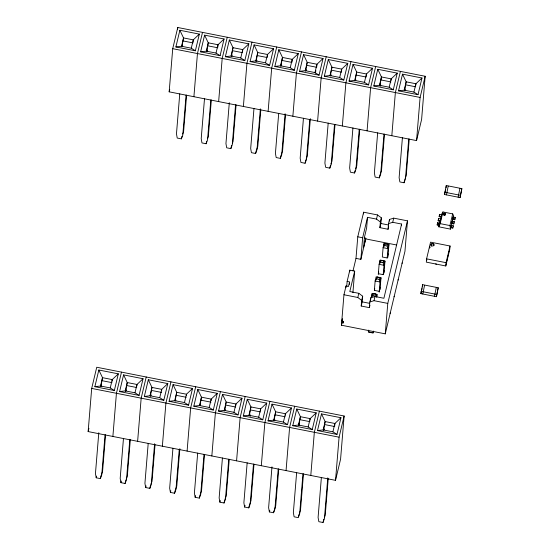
<?xml version="1.0" encoding="UTF-8"?>
<svg xmlns="http://www.w3.org/2000/svg" width="550" height="550" viewBox="0 0 550 550"><rect width="100%" height="100%" fill="white"/><g stroke="black" fill="none" stroke-linecap="round" stroke-linejoin="round"><path stroke-width="0.82" d="M88.144 431.578L91.692 388.417L96.745 367.242L344.128 416.006L340.581 459.168L335.528 480.342L88.144 431.578L88.921 428.319M100.863 386.561L102.506 377.678L98.835 370.013L118.319 373.849L114.338 390.527L94.861 386.684L98.835 370.013M98.801 432.726L95.446 473.578L96.202 477.792L100.348 478.61L101.764 474.822L105.05 434.823M105.566 434.892L102.561 471.487L101.427 474.519M112.118 381.123L112.241 379.596L118.319 373.849M112.881 436.453L116.428 393.298L121.481 372.116M125.599 391.435L127.243 382.553L123.578 374.887L143.055 378.73L139.074 395.402L119.598 391.566L123.578 374.887M123.468 438.453L120.182 478.452L120.938 482.666L125.091 483.484L126.5 479.696L129.793 439.697M130.309 439.766L127.297 476.362L126.17 479.394M136.854 385.997L136.984 384.478L143.055 378.73M137.624 441.334L141.171 398.172L146.224 376.998M169.166 91.836L172.721 48.682L177.767 27.5L425.157 76.264L421.609 119.426L416.556 140.601L169.166 91.836L169.751 89.396M177.629 29.191L177.767 27.5M150.336 396.316L151.979 387.434L148.314 379.761L167.791 383.604L163.817 400.283L144.334 396.44L148.314 379.761M148.211 443.328L144.925 483.326L145.681 487.547L149.827 488.366L151.243 484.578L154.598 443.726M181.885 46.819L183.528 37.936L179.864 30.271L199.341 34.107L195.367 50.786L175.883 46.943L179.864 30.271M179.761 93.837L176.468 133.836L177.224 138.05L181.376 138.868L182.792 135.08L186.079 95.081M155.045 444.647L152.041 481.243L150.906 484.268M161.597 390.878L161.721 389.352L167.791 383.604M186.594 95.15L183.583 131.746L182.738 134.014M193.077 42.144L193.27 39.854L199.341 34.107M162.36 446.208L165.907 403.047L170.961 381.872M193.909 96.711L197.457 53.556L202.51 32.374M175.079 401.191L176.722 392.308L173.051 384.643L192.534 388.479L188.554 405.158L169.077 401.314L173.051 384.643M172.947 448.209L169.661 488.207L170.417 492.422L174.563 493.24L175.979 489.452L179.266 449.453M206.621 51.7L208.264 42.818L204.6 35.145L224.077 38.988L220.103 55.66L200.626 51.824L204.6 35.145M204.497 98.711L201.211 138.71L201.967 142.924L206.113 143.743L207.529 139.954L210.815 99.956M179.857 448.669L176.777 486.118L175.642 489.149M186.333 395.752L186.457 394.226L192.534 388.479M211.331 100.024L208.326 136.62L207.756 138.139M217.821 47.018L218.006 44.736L224.077 38.988M187.096 451.082L190.651 407.928L195.697 386.746M218.646 101.592L222.193 58.431L227.246 37.256M200.014 405.233L201.458 397.183L197.794 389.517L217.271 393.36L213.29 410.032L193.813 406.196L197.794 389.517M197.684 453.083L194.397 493.082L195.154 497.296L199.306 498.114L200.722 494.326L204.009 454.328M231.364 56.574L233.008 47.692L229.336 40.026L248.82 43.862L244.839 60.541L225.363 56.698L229.336 40.026M229.302 102.74L225.947 143.591L226.703 147.806L230.849 148.624L232.265 144.836L235.558 104.837M204.524 454.396L201.513 490.992L200.386 494.024M211.069 400.627L211.2 399.107L217.271 393.36M236.074 104.906L233.062 141.501L232.499 143.014M242.557 51.893L242.742 49.61L248.82 43.862M211.839 455.964L215.387 412.803L220.44 391.627M243.382 106.466L246.936 63.312L251.982 42.13M224.551 410.946L226.194 402.064L222.53 394.391L242.007 398.234L238.033 414.913L218.549 411.07L222.53 394.391M222.427 457.957L219.141 497.956L219.897 502.178L224.042 502.996L225.459 499.207L228.745 459.209M256.101 61.449L257.744 52.566L254.079 44.901L273.556 48.737L269.582 65.416L250.099 61.579L254.079 44.901M253.976 108.467L250.683 148.466L251.439 152.68L255.592 153.498L257.008 149.71L260.363 108.859M229.261 459.277L226.256 495.873L225.122 498.898M235.812 405.508L235.936 403.982L242.007 398.234M260.81 109.78L257.799 146.376L256.671 149.407M267.293 56.774L267.486 54.484L273.556 48.737M236.576 460.838L240.123 417.677L245.176 396.502M268.125 111.341L271.673 68.186L276.726 47.004M249.294 415.821L250.938 406.938L247.266 399.272L266.75 403.109L262.769 419.788L243.292 415.944L247.266 399.272M247.163 462.839L243.877 502.837L244.633 507.052L248.779 507.87L250.195 504.082L253.488 464.083M280.837 66.33L282.48 57.448L278.816 49.775L298.293 53.618L294.319 70.29L274.842 66.454L278.816 49.775M278.712 113.341L275.426 153.34L276.183 157.554L280.328 158.373L281.744 154.584L285.099 113.74M253.997 464.152L250.992 500.748L249.858 503.779M260.549 410.382L260.673 408.856L266.75 403.109M285.546 114.661L282.542 151.25L281.407 154.282M292.036 61.648L292.222 59.366L298.293 53.618M261.312 465.712L264.866 422.558L269.913 401.376M292.861 116.222L296.409 73.061L301.462 51.886M274.031 420.702L275.674 411.812L272.009 404.147L291.486 407.99L287.506 424.662L268.029 420.826L272.009 404.147M271.975 466.861L268.613 507.712L269.369 511.926L273.522 512.744L274.938 508.956L278.224 468.957M305.58 71.204L307.223 62.322L303.552 54.656L323.036 58.492L319.055 75.171L299.578 71.328L303.552 54.656M303.449 118.223L300.163 158.221L300.919 162.436L305.071 163.254L306.481 159.466L309.774 119.467M278.74 469.026L275.729 505.622L273.522 512.744M285.285 415.257L285.416 413.737L291.486 407.99M310.358 118.683L307.278 156.131L306.144 159.156M316.772 66.523L316.958 64.24L323.036 58.492M286.055 470.594L289.603 427.433L294.656 406.257M317.604 121.096L321.152 77.942L326.198 56.76M298.767 425.576L300.41 416.694L296.746 409.028L316.222 412.864L312.249 429.543L292.765 425.7L296.746 409.028M296.643 472.594L293.356 512.586L294.113 516.808L298.258 517.626L299.674 513.837L302.961 473.839M330.316 76.079L331.959 67.196L328.295 59.531L347.772 63.367L343.798 80.046L324.314 76.209L328.295 59.531M328.192 123.097L324.899 163.096L325.655 167.31L329.808 168.128L331.224 164.34L334.51 124.341M303.476 473.908L300.472 510.503L299.337 513.528M310.028 420.138L310.152 418.612L316.222 412.864M335.026 124.41L332.014 161.006L330.887 164.037M341.509 71.404L341.701 69.121L347.772 63.367M310.791 475.468L314.339 432.314L319.392 411.132M342.341 125.971L345.888 82.816L350.941 61.634M323.51 430.451L325.153 421.568L321.482 413.902L340.966 417.739L336.985 434.418L317.508 430.574L321.482 413.902M321.379 477.469L318.093 517.467L318.849 521.682L322.994 522.5L324.411 518.712L327.772 477.861M355.053 80.96L356.696 72.078L353.031 64.405L372.508 68.248L368.534 84.92L349.058 81.084L353.031 64.405M352.928 127.971L349.642 167.97L350.398 172.184L354.544 173.002L355.96 169.214L359.246 129.222M328.219 478.782L325.208 515.377L324.356 517.653M353.011 270.889L355.994 258.383L357.768 236.803L363.639 212.204L377.506 214.94L381.363 217.834L380.366 222.001L379.899 227.659L388.059 229.268L388.52 223.609L389.517 219.443L393.717 218.137L407.467 220.846L404.958 251.309L385.275 333.857L341.447 325.215L342.451 319.344M341.653 322.678L343.118 322.967L343.241 321.441L341.777 321.152L343.949 294.752L346.039 286L348.473 286.481L349.566 281.889L347.132 281.414L349.814 270.153L354.688 271.116L352.914 292.696M345.902 287.643L346.039 286M346.727 286.357L347.132 281.414M359.762 129.291L356.757 165.88L355.623 168.912M349.676 271.817L349.814 270.153M366.252 76.278L366.438 73.996L372.508 68.248M349.36 284.364L349.498 282.714M335.528 480.342L339.082 437.188L344.128 416.006M367.077 130.852L370.624 87.691L375.678 66.516M363.495 213.909L363.639 212.204M355.994 258.383L360.869 259.346L362.643 237.765L367.51 217.333L376.509 219.106L380.366 222.001M360.869 259.346L365.736 238.913L365.798 238.198L364.176 237.882M367.51 217.333L366.63 228.044L364.444 237.215L363.612 247.376L365.798 238.198M369.964 305.147L369.366 307.643L361.206 306.034L361.673 300.382L362.67 296.209L358.813 293.315L349.814 291.541L354.688 271.116M361.206 306.034L362.203 301.868L362.67 296.209M379.796 85.834L381.439 76.952L377.768 69.286L397.251 73.123L393.271 89.801L373.794 85.958L377.768 69.286M377.664 132.853L374.378 172.851L375.134 177.066L379.287 177.884L380.696 174.096L383.989 134.097M369.366 307.643L369.834 301.991L370.824 297.818L375.024 296.512L383.9 298.265L401.603 224.056L392.721 222.303L388.52 223.609M370.624 300.245L370.824 297.818M384.505 134.166L381.494 170.761L380.359 173.786M368.486 330.241L368.349 331.884L372.116 332.874L373.223 332.846L373.615 331.176M371.944 296.072L372.158 293.528L375.698 293.975L377.025 294.491L376.819 297.034M391.05 80.396L391.174 78.87L397.251 73.123M380.236 287.169L379.239 291.335L374.371 290.379L375.141 281.022L376.131 276.849L381.006 277.812L380.022 289.692M379.899 227.659L380.896 223.492L381.363 217.834M373.354 331.196L373.223 332.846L368.349 331.884L368.748 330.213M378.276 274.526L379.115 264.344L380.112 260.178L384.979 261.133L384.003 273.013M379.967 261.876L380.112 260.178L384.979 261.133L383.982 265.306L383.219 274.643L378.345 273.701L378.744 272.03M391.82 135.726L395.368 92.572L400.414 71.39M379.17 292.167L380.009 281.978L381.006 277.812L377.754 277.173M383.948 245.197L384.086 243.499L388.953 244.461L387.908 257.187M389.386 221.059L389.517 219.443M387.193 257.964L387.963 248.627L388.953 244.461L384.086 243.499L383.096 247.672L382.326 257.001L387.193 257.984L388.19 253.818M385.275 333.857L387.777 303.394L407.467 220.846M404.532 90.709L406.175 81.826L402.511 74.161L421.987 78.004L418.014 94.676L398.53 90.839L402.511 74.161M402.408 137.727L399.114 177.726L399.871 181.94L404.023 182.758L405.439 178.97L408.726 138.971M390.143 313.431L390.184 312.923M394.123 296.752L394.164 296.244M401.466 225.713L401.603 224.056M409.241 139.04L406.23 175.636L405.103 178.667M398.097 280.074L398.138 279.572M415.793 85.271L415.917 83.751L421.987 78.004M402.078 263.402L402.119 262.893M416.556 140.601L420.104 97.446L425.157 76.264M420.853 293.624L422.627 284.666L438.212 287.739L436.432 296.697L420.853 293.624L422.043 288.619M422.441 286.956L422.627 284.666M422.799 294.009L424.559 285.306M426.594 258.837L426.319 262.137L445.803 265.98L449.776 249.301L450.051 246.001L430.567 242.165L426.594 258.837L446.071 262.68L445.803 265.98M426.917 259.634L426.738 260.219M439.553 225.479L437.216 225.019L437.271 224.359L437.663 222.688L440 223.149M437.216 225.019L437.663 222.688M440.543 221.313L438.206 220.853L438.261 220.192L438.659 218.522L440.997 218.982M438.659 218.522L438.206 220.853M441.54 217.14L439.203 216.679L439.257 216.019L439.656 214.356L441.994 214.816M435.572 263.966L436.549 264.151M439.656 214.356L439.203 216.679M434.486 296.312L436.246 287.609M444.496 194.494L446.27 185.536L461.856 188.609L460.075 197.567L444.496 194.494L445.686 189.489M436.432 296.697L438.212 287.739M446.084 187.825L446.27 185.536M446.442 194.879L448.202 186.175M446.194 264.309L446.394 263.478M447.191 260.143L447.391 259.311M448.188 255.97L448.388 255.138M449.178 251.804L449.377 250.972M450.457 227.631L452.794 228.092L452.849 227.432L450.512 226.971M453.193 226.421L453.248 225.761L450.911 225.301M451.454 223.458L453.791 223.919L453.839 223.259L451.502 222.798M454.183 222.255L454.238 221.595L451.901 221.134M452.444 219.292L454.781 219.752L454.836 219.093L452.499 218.632M455.18 218.082L455.235 217.422L452.897 216.961M458.129 197.182L459.889 188.478M460.075 197.567L461.856 188.609M94.861 386.684L100.512 386.018L102.506 377.678L112.241 379.596L110.254 387.936L114.338 390.527M175.883 46.943L181.541 46.276L183.528 37.936L193.27 39.854L191.276 48.194L195.367 50.786M96.202 477.792L96.601 476.121M100.348 478.61L101.145 475.276M181.376 138.868L181.974 136.366M119.598 391.566L125.256 390.892L127.243 382.553L136.984 384.478L134.991 392.81L139.074 395.402M200.626 51.824L206.278 51.15L208.264 42.818L218.006 44.736L216.019 53.075L220.103 55.66M120.938 482.666L121.337 481.002M125.091 483.484L125.881 480.15M206.113 143.743L206.711 141.24M144.334 396.44L149.992 395.773L151.979 387.434L161.721 389.352L159.734 397.691L163.817 400.283M225.363 56.698L231.014 56.031L233.008 47.692L242.742 49.61L240.756 57.949L244.839 60.541M145.681 487.547L146.073 485.877M149.827 488.366L150.624 485.024M230.849 148.624L231.646 145.289M169.077 401.314L174.728 400.647L176.722 392.308L186.457 394.226L184.47 402.566L188.554 405.158M250.099 61.579L255.757 60.906L257.744 52.566L267.486 54.484L265.492 62.824L269.582 65.416M170.417 492.422L170.816 490.751M174.563 493.24L175.361 489.906M255.592 153.498L256.389 150.164M193.813 406.196L199.471 405.522L201.458 397.183L211.2 399.107L209.206 407.447L213.29 410.032M274.842 66.454L280.493 65.78L282.48 57.448L292.222 59.366L290.235 67.705L294.319 70.29M195.154 497.296L195.553 495.632M199.306 498.114L200.097 494.78M280.328 158.373L281.126 155.038M218.549 411.07L224.208 410.403L226.194 402.064L235.936 403.982L233.949 412.321L238.033 414.913M299.578 71.328L305.229 70.661L307.223 62.322L316.958 64.24L314.971 72.579L319.055 75.171M315.315 73.123L315.913 70.62M219.897 502.178L220.289 500.507M224.042 502.996L224.84 499.654M305.071 163.254L305.862 159.919M243.292 415.944L248.944 415.277L250.938 406.938L260.673 408.856L258.686 417.196L262.769 419.788M324.314 76.209L329.972 75.536L331.959 67.196L341.701 69.121L339.707 77.454L343.798 80.046M244.633 507.052L245.032 505.381M248.779 507.87L249.576 504.536M329.808 168.128L330.406 165.626M268.029 420.826L273.687 420.152L275.674 411.812L285.416 413.737L283.422 422.077L287.506 424.662M349.058 81.084L354.709 80.41L356.696 72.078L366.438 73.996L364.451 82.335L368.534 84.92M269.369 511.926L269.768 510.263M354.544 173.002L355.142 170.507M292.765 425.7L298.423 425.033L300.41 416.694L310.152 418.612L308.165 426.951L312.249 429.543M373.794 85.958L379.445 85.291L381.439 76.952L391.174 78.87L389.187 87.209L393.271 89.801M341.777 321.152L342.375 318.656M341.447 325.215L341.832 323.606M343.118 322.967L343.509 321.296M298.457 516.787L299.056 514.291M379.287 177.884L380.078 174.549M317.508 430.574L323.159 429.908L325.153 421.568L334.888 423.486L340.966 417.739M398.53 90.839L404.188 90.166L406.175 81.826L415.917 83.751L413.923 92.084L418.014 94.676M361.673 300.382L357.816 297.488L358.813 293.315M376.509 219.106L377.506 214.94M336.985 434.418L332.901 431.826L334.888 423.486L334.641 426.539L324.899 424.614M388.059 229.268L388.651 226.765M376.427 296.986L377.025 294.491L372.158 293.528L371.161 297.694L372.763 295.584L373.264 293.501M379.672 277.303L379.177 279.386L380.009 281.978L375.141 281.022L376.743 278.905L377.238 276.822M383.652 260.624L383.158 262.707L383.982 265.306L379.115 264.344L380.717 262.233L381.219 260.143M387.626 243.952L387.131 246.036L387.963 248.627L383.096 247.672L384.697 245.554L385.192 243.471M374.371 290.379L374.77 288.709M369.834 301.991L374.027 300.685L375.024 296.512M375.698 293.975L375.203 296.065L372.763 295.584M392.721 222.303L393.717 218.137M322.994 522.5L323.792 519.166M404.023 182.758L404.821 179.424M383.212 274.663L384.209 270.49M429.722 247.713L429.921 246.874M429.701 247.968L429.901 247.129M438.783 226.813L441.966 213.476L442.949 211.963L452.691 213.881L453.654 215.779L450.471 229.123L438.783 226.813L440.165 223.637L442.949 211.963M450.471 229.123L449.907 225.555L452.691 213.881M452.794 228.092L453.248 225.761M453.791 223.919L454.238 221.595M454.781 219.752L455.235 217.422M446.071 262.68L450.051 246.001M441.567 215.139L441.76 214.768L441.169 216.81M440.571 219.312L440.763 218.934L440.179 220.976M439.581 223.479L439.766 223.107L439.182 225.149M183.281 40.982L193.016 42.907M208.017 45.863L217.759 47.781M232.753 50.737L242.495 52.656M257.496 55.612L267.231 57.537M282.232 60.493L291.974 62.411M306.969 65.367L316.711 67.286M331.712 70.242L341.447 72.167M356.448 75.123L366.19 77.041M381.184 79.998L390.926 81.916M405.928 84.872L415.663 86.797M181.541 46.276L191.276 48.194M206.278 51.15L216.019 53.075M231.014 56.031L240.756 57.949M255.757 60.906L265.492 62.824M280.493 65.78L290.235 67.705M305.229 70.661L314.971 72.579M329.972 75.536L339.707 77.454M354.709 80.41L364.451 82.335M379.445 85.291L389.187 87.209M404.188 90.166L413.923 92.084M172.721 48.682L420.104 97.446M444.682 192.211L460.268 195.278M439.257 216.019L441.595 216.48M438.261 220.192L440.598 220.653M440.165 223.637L449.907 225.555M437.607 223.348L439.945 223.809M437.271 224.359L439.608 224.819M380.896 223.492L388.238 224.936M357.768 236.803L362.643 237.765M365.736 238.913L396.502 244.977M384.697 245.554L387.131 246.036M380.717 262.233L383.158 262.707M376.743 278.905L379.177 279.386M421.039 291.342L436.624 294.408M343.949 294.752L357.816 297.488M374.027 300.685L387.777 303.394M362.203 301.868L369.545 303.318M102.252 380.724L111.994 382.642M126.988 385.605L136.73 387.523M151.731 390.479L161.473 392.397M176.468 395.354L186.209 397.272M201.211 400.235L210.946 402.153M225.947 405.109L235.689 407.027M250.683 409.984L260.425 411.909M275.426 414.865L285.161 416.783M300.163 419.739L309.904 421.658M100.512 386.018L110.254 387.936M125.256 390.892L134.991 392.81M149.992 395.773L159.734 397.691M174.728 400.647L184.47 402.566M199.471 405.522L209.206 407.447M224.208 410.403L233.949 412.321M248.944 415.277L258.686 417.196M273.687 420.152L283.422 422.077M298.423 425.033L308.165 426.951M323.159 429.908L332.901 431.826M91.692 388.417L339.082 437.188M453.255 217.449L453.131 217.009L452.856 219.113M452.258 221.616L452.141 221.176L451.866 223.286M451.268 225.782L451.144 225.349L450.869 227.452M445.204 215.105A0.997 0.853 4.7 0 1 444.771 215.339M444.263 215.353A0.997 0.853 4.7 0 1 443.63 214.974M443.513 214.775A0.997 0.853 4.7 0 1 444.4 213.668A0.997 0.853 4.7 0 1 445.431 214.713M431.475 246.173A1.492 1.279 4.7 0 1 431.991 244.008A1.492 1.279 4.7 0 1 433.929 245.52M101.255 384.636A25.341 12.863 13.4 0 1 101.667 385.873M125.998 389.51A25.341 12.863 13.4 0 1 126.404 390.748M150.734 394.384A25.341 12.863 13.4 0 1 151.14 395.622M175.471 399.266A25.341 12.863 13.4 0 1 175.883 400.503M200.214 404.14A25.341 12.863 13.4 0 1 200.619 405.377M224.95 409.014A25.341 12.863 13.4 0 1 225.356 410.252M249.686 413.896A25.341 12.863 13.4 0 1 250.305 416.35M274.429 418.77A25.341 12.863 13.4 0 1 274.835 420.007M299.166 423.644A25.341 12.863 13.4 0 1 299.571 424.882M323.902 428.526A25.341 12.863 13.4 0 1 324.314 429.763M182.284 44.894A25.341 12.863 13.4 0 1 182.689 46.131M207.02 49.768A25.341 12.863 13.4 0 1 207.426 51.006M231.756 54.643A25.341 12.863 13.4 0 1 232.169 55.88M256.499 59.524A25.341 12.863 13.4 0 1 256.905 60.761M281.236 64.398A25.341 12.863 13.4 0 1 281.641 65.636M305.972 69.273A25.341 12.863 13.4 0 1 306.384 70.51M330.715 74.154A25.341 12.863 13.4 0 1 331.121 75.391M355.451 79.028A25.341 12.863 13.4 0 1 355.857 80.266M380.188 83.903A25.341 12.863 13.4 0 1 380.806 86.364M404.931 88.784A25.341 12.863 13.4 0 1 405.336 90.021M443.843 214.637A0.997 0.853 4.7 0 0 445.473 214.204A0.997 0.853 4.7 0 0 444.187 213.194A0.997 0.853 4.7 0 0 443.843 214.637M431.516 245.664A1.492 1.279 4.7 0 0 433.971 245.018A1.492 1.279 4.7 0 0 432.032 243.499A1.492 1.279 4.7 0 0 431.516 245.664"/></g></svg>
